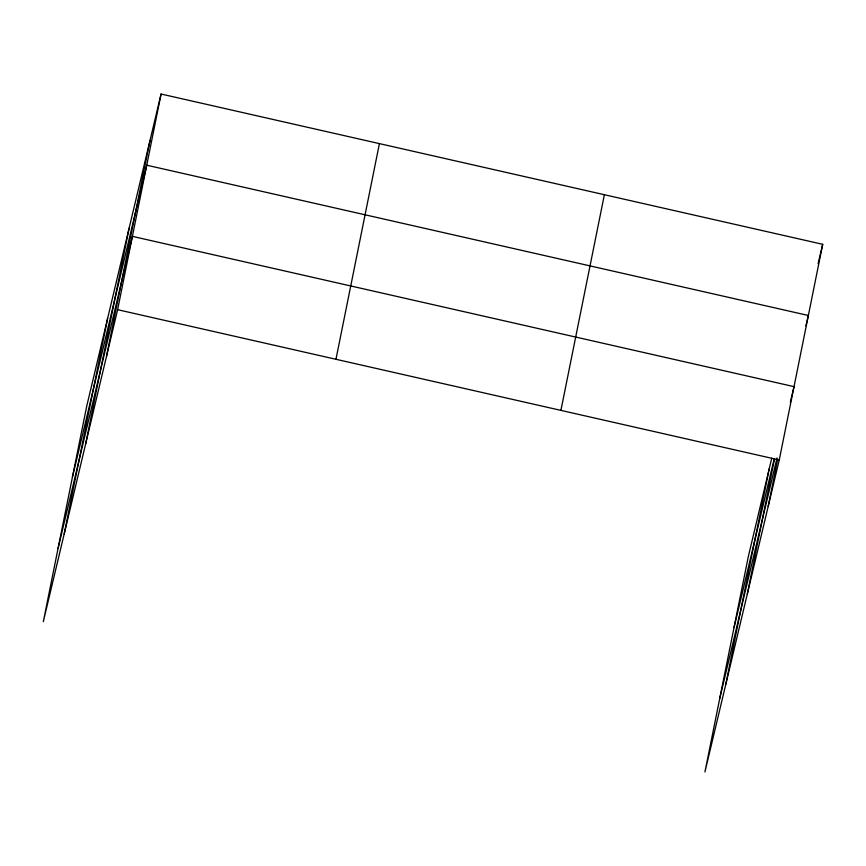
<?xml version="1.0" encoding="UTF-8"?>
<svg xmlns="http://www.w3.org/2000/svg" width="866" height="866" viewBox="0 0 866 866"><rect width="100%" height="100%" fill="white"/><g stroke="black" fill="none" stroke-linecap="round" stroke-linejoin="round"><path stroke-width="1.3" d="M64.171 534.073L107.622 318.407M85.68 443.793L129.131 228.137M106.55 356.175L150.002 140.509M161.076 94.026L86.752 406.024L43.3 621.691L117.624 309.692L161.076 94.026L822.7 244.309L779.248 459.976L704.924 771.974L748.376 556.308L771.736 458.222M335.965 359.282L379.416 143.626M560.908 410.387L604.371 194.72M725.795 684.357L769.246 468.69M747.304 594.087L774.55 458.818M768.174 506.469L777.668 459.326M72.408 477.188L146.744 165.2L808.357 315.484L805.9 325.811M58.076 548.362L132.401 236.364L794.025 386.647L790.333 402.149M818.089 263.686L822.7 244.309M734.032 627.482L774.226 458.742M719.689 698.645L777.029 457.984M117.624 309.692L779.248 459.976"/></g></svg>
